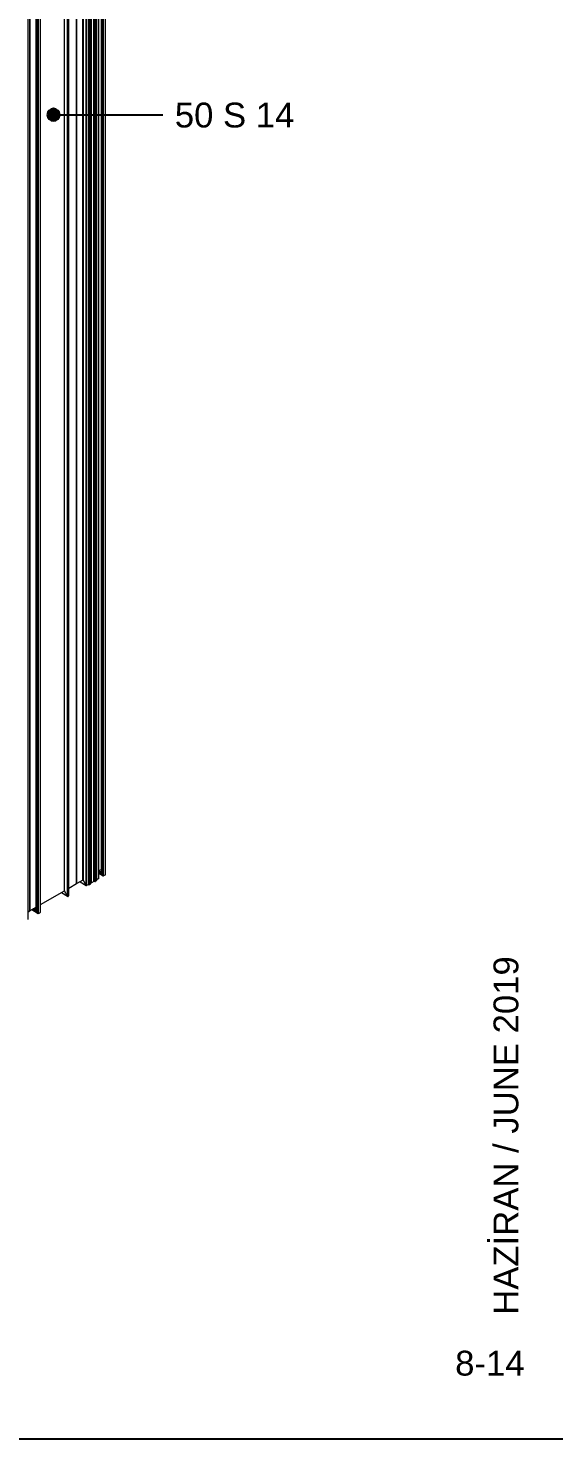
# Model space of a CAD drawing. Header units: millimetres. Extents: x 221 to 2771, y 196 to 840.
# Drawn here: x 1046.5 to 1088.9, y 195.6 to 309.2 of the extents above; entities that cross this region are included whole.
import ezdxf

# ---------------------------------------------------------------- set-up
doc = ezdxf.new("R2010")
doc.units = ezdxf.units.MM
doc.layers.add('antet_k', color=7, linetype='Continuous')
doc.layers.add('yazı_numara_k', color=21, linetype='Continuous')
doc.styles.get("Standard").update_dxf_attribs({"font": 'arial.ttf'})

# ---------------------------------------------------------------- blocks, each defined once
blk = doc.blocks.new('S1.A')
at = {"color": 252}
blk.add_lwpolyline([(2269.17, -494.13), (2269.17, -791.13), (2479.17, -791.13), (2479.17, -494.13)], close=True, dxfattribs=at)
blk = doc.blocks.new('S50_SYF1')
at = {"layer": 'antet_k', "color": 0}
blk.add_blockref('S1.A', (-1500.92, 2845.51), dxfattribs=at)
blk = doc.blocks.new('50S14_DK1')
at = {"layer": 'yazı_numara_k', "color": 21, "insert": (1981.13, 2486.36), "char_height": 2, "attachment_point": 7}
blk.add_mtext('{\\fArial|b0|i0|c162|p34;50 S 14}', dxfattribs=at)
blk = doc.blocks.new('yuvarlakk')
at = {"layer": 'yazı_numara_k'}
blk.add_hatch(color=21, dxfattribs=at).paths.add_polyline_path([(-159.09, 172.8, -1), (-160.09, 172.8, -1)])
at = {"layer": 'yazı_numara_k', "color": 21}
blk.add_circle((-159.59, 172.8), 0.5, dxfattribs=at)

msp = doc.modelspace()

# ---------------------------------------------------------------- linework, layer by layer
at = {"color": 8, "linetype": 'Continuous', "lineweight": 15}
for p, q in [((1051.214, 240.182), (1051.214, 365.893)), ((1051.246, 240.165), (1051.246, 365.911)), ((1051.399, 240.254), (1051.399, 366)), ((1051.428, 240.255), (1051.428, 366.001)), ((1051.45, 240.254), (1051.45, 366)), ((1051.552, 240.282), (1051.552, 366.028)), ((1051.565, 240.293), (1051.565, 366.095)), ((1051.623, 240.392), (1051.623, 366.129)), ((1051.636, 240.39), (1051.636, 366.137)), ((1051.82, 240.496), (1051.82, 366.243)), ((1051.824, 240.505), (1051.824, 366.245)), ((1051.841, 240.849), (1051.841, 366.255)), ((1051.848, 240.749), (1051.848, 366.259)), ((1051.853, 240.73), (1051.853, 366.262)), ((1051.971, 240.542), (1051.971, 366.288)), ((1052.008, 240.545), (1052.008, 366.291)), ((1052.056, 240.604), (1052.056, 366.35)), ((1052.058, 240.609), (1052.058, 366.38)), ((1052.231, 240.734), (1052.231, 366.48)), ((1052.238, 240.747), (1052.238, 366.484)), ((1052.444, 241.468), (1052.444, 366.603)), ((1052.469, 366.617), (1052.469, 241.104)), ((1052.476, 241.082), (1052.476, 366.621)), ((1052.502, 241.036), (1052.502, 366.637)), ((1052.513, 241.024), (1052.513, 366.642)), ((1052.588, 240.957), (1052.588, 366.686)), ((1052.61, 240.952), (1052.61, 366.698)), ((1052.762, 241.04), (1052.762, 366.787)), ((1052.769, 241.054), (1052.769, 366.79)), ((1049.464, 239.747), (1049.464, 364.882)), ((1049.713, 239.316), (1049.713, 365.026)), ((1049.745, 239.298), (1049.745, 365.045)), ((1049.798, 239.329), (1049.798, 365.075)), ((1049.804, 239.342), (1049.804, 365.079)), ((1050.429, 240.305), (1050.429, 365.44)), ((1050.461, 240.323), (1050.461, 365.458)), ((1050.938, 240.598), (1050.938, 365.733)), ((1050.991, 240.568), (1050.991, 365.764)), ((1047.178, 238.428), (1047.178, 363.563)), ((1047.227, 363.591), (1047.227, 238.081)), ((1047.231, 238.067), (1047.231, 363.593)), ((1047.257, 238.021), (1047.257, 363.609)), ((1047.264, 238.012), (1047.264, 363.613)), ((1047.356, 237.931), (1047.356, 363.666)), ((1047.371, 237.928), (1047.371, 363.674)), ((1047.539, 238.025), (1047.539, 363.771)), ((1046.544, 237.457), (1046.544, 363.197)), ((1046.674, 238.137), (1046.674, 363.272)), ((1046.706, 238.155), (1046.706, 363.29)), ((1051.841, 240.849), (1051.848, 240.847)), ((1052.444, 241.468), (1052.238, 241.349)), ((1052.238, 241.343), (1052.469, 241.21)), ((1052.469, 241.163), (1052.238, 241.297)), ((1052.238, 241.289), (1052.469, 241.156)), ((1052.238, 241.258), (1052.469, 241.124)), ((1052.238, 241.221), (1052.475, 241.084)), ((1052.238, 241.19), (1052.501, 241.038)), ((1052.238, 241.184), (1052.51, 241.026)), ((1052.238, 241.16), (1052.584, 240.96)), ((1052.238, 241.159), (1052.587, 240.958)), ((1052.265, 241.364), (1052.469, 241.246)), ((1052.469, 241.424), (1052.444, 241.468)), ((1052.501, 241.038), (1052.475, 241.084)), ((1052.502, 241.036), (1052.476, 241.082)), ((1052.588, 240.957), (1052.513, 241.024)), ((1052.762, 241.04), (1052.61, 240.952)), ((1047.539, 238.636), (1049.464, 239.747)), ((1049.713, 239.316), (1049.464, 239.747)), ((1049.712, 239.317), (1049.464, 239.747)), ((1050.429, 240.305), (1049.804, 239.944)), ((1050.461, 240.323), (1050.429, 240.341)), ((1050.938, 240.598), (1050.461, 240.323)), ((1050.71, 240.467), (1051.223, 240.17)), ((1050.716, 240.47), (1051.213, 240.184)), ((1050.939, 240.599), (1050.99, 240.57)), ((1051.214, 240.182), (1050.991, 240.568)), ((1051.213, 240.184), (1050.991, 240.568)), ((1051.399, 240.254), (1051.246, 240.165)), ((1051.398, 240.253), (1051.419, 240.241)), ((1051.402, 240.255), (1051.415, 240.248)), ((1051.405, 240.256), (1051.406, 240.256)), ((1051.425, 240.24), (1051.5, 240.252)), ((1051.45, 240.254), (1051.552, 240.282)), ((1051.565, 240.437), (1051.623, 240.392)), ((1051.565, 240.427), (1051.618, 240.396)), ((1051.565, 240.426), (1051.619, 240.395)), ((1051.82, 240.496), (1051.636, 240.39)), ((1051.848, 240.809), (1051.824, 240.823)), ((1051.824, 240.797), (1051.847, 240.784)), ((1051.824, 240.764), (1051.847, 240.751)), ((1051.824, 240.747), (1051.852, 240.731)), ((1051.824, 240.585), (1051.935, 240.522)), ((1051.824, 240.576), (1051.94, 240.51)), ((1051.847, 240.784), (1051.847, 240.751)), ((1051.852, 240.731), (1051.938, 240.564)), ((1051.853, 240.73), (1051.937, 240.565)), ((1051.935, 240.522), (1051.938, 240.564)), ((1051.971, 240.542), (1051.937, 240.565)), ((1051.938, 240.564), (1051.939, 240.564)), ((1051.98, 240.538), (1051.956, 240.515)), ((1052.056, 240.604), (1052.008, 240.545)), ((1052.231, 240.734), (1052.058, 240.634)), ((1049.209, 239.6), (1049.722, 239.304)), ((1049.215, 239.604), (1049.712, 239.317)), ((1049.798, 239.329), (1049.745, 239.298)), ((1046.544, 238.062), (1046.674, 238.137)), ((1046.706, 238.155), (1046.674, 238.174)), ((1046.706, 238.155), (1047.178, 238.428)), ((1046.837, 238.231), (1047.355, 237.932)), ((1046.837, 238.231), (1047.353, 237.934)), ((1046.862, 238.246), (1047.262, 238.015)), ((1046.866, 238.248), (1047.257, 238.022)), ((1046.892, 238.263), (1047.23, 238.068)), ((1046.914, 238.275), (1047.227, 238.095)), ((1046.947, 238.295), (1047.227, 238.134)), ((1047.227, 238.139), (1046.952, 238.297)), ((1046.988, 238.318), (1047.227, 238.18)), ((1047.009, 238.33), (1047.227, 238.205)), ((1047.096, 238.38), (1047.227, 238.305)), ((1047.1, 238.383), (1047.227, 238.31)), ((1047.1, 238.383), (1047.227, 238.31)), ((1047.116, 238.392), (1047.226, 238.329)), ((1047.156, 238.415), (1047.227, 238.374)), ((1047.226, 238.329), (1047.227, 238.346)), ((1047.257, 238.022), (1047.23, 238.068)), ((1047.257, 238.021), (1047.231, 238.067)), ((1047.356, 237.931), (1047.264, 238.012)), ((1047.371, 237.928), (1047.539, 238.025))]:
    msp.add_line(p, q, dxfattribs=at)
at = {"color": 8, "linetype": 'Continuous', "lineweight": 15, "flags": 128}
msp.add_lwpolyline([(1051.935, 240.522), (1051.935, 240.517), (1051.936, 240.513), (1051.938, 240.511), (1051.941, 240.509), (1051.945, 240.509), (1051.948, 240.51), (1051.952, 240.512), (1051.956, 240.515)], dxfattribs=at)
at = {"color": 8, "linetype": 'Continuous', "lineweight": 15}
for centre, radius, start, end in [((1052.596, 240.976), 0.0267, 284.5943, 299.42491), ((1052.755, 241.054), 0.016, 299.03989, 319.96802), ((1051.232, 240.188), 0.0267, 284.5943, 299.42491), ((1051.415, 240.222), 0.0352, 69.22928, 117.07832), ((1051.406, 240.247), 0.0087, 4.34353, 99.95811), ((1051.424, 240.248), 0.0087, 184.34353, 279.95811), ((1051.441, 240.29), 0.0368, 249.85147, 284.89033), ((1051.491, 240.28), 0.0301, 287.79527, 346.15052), ((1051.551, 240.296), 0.0148, 275.96394, 348.3993), ((1051.627, 240.407), 0.0186, 281.51, 299.19054), ((1051.815, 240.505), 0.00997, 298.48938, 325.38991), ((1051.988, 240.569), 0.0316, 237.66838, 311.02402), ((1052.049, 240.61), 0.00864, 319.08532, 358.89831), ((1052.223, 240.748), 0.016, 299.03989, 319.96802), ((1049.732, 239.322), 0.0267, 284.5943, 299.42491), ((1049.79, 239.343), 0.016, 299.03989, 319.96802), ((1046.535, 237.457), 0.00997, 298.48938, 325.38991), ((1047.362, 237.944), 0.0186, 281.51, 299.19054)]:
    msp.add_arc(centre, radius, start, end, dxfattribs=at)
for centre, major_axis, start_param, end_param in [((1051.864, 240.735), (-0.064, 0.11), 5.7595459, 5.9576885), ((1052.491, 241.093), (-0.0159, 0.0276), 0.4922694, 1.5707557), ((1052.492, 241.091), (-0.0159, 0.0276), 0.7853575, 1.5707557), ((1052.518, 241.045), (-0.0159, 0.0276), 1.5707557, 2.0943545), ((1052.594, 240.979), (-0.0159, 0.0276), 2.0943545, 2.7924862), ((1052.593, 240.98), (-0.0159, 0.0276), 2.3562351, 3.141552), ((1052.746, 241.067), (-0.0159, 0.0276), 3.4906179, 3.9269502), ((1050.964, 240.553), (-0.0265, 0.0459), 4.7123483, 6.2831447), ((1051.229, 240.193), (-0.0159, 0.0276), 1.5707557, 2.3562351), ((1051.23, 240.191), (-0.0159, 0.0276), 1.5707557, 2.7924862), ((1051.414, 240.227), (-0.0159, 0.0276), 5.9340788, 6.2831447), ((1051.626, 240.408), (-0.0106, 0.0184), 2.1816209, 2.7129291), ((1051.809, 240.514), (-0.0106, 0.0184), 3.570175, 4.1016007), ((1051.869, 240.771), (-0.0159, 0.0276), 0.4922694, 0.7853575), ((1051.869, 240.738), (-0.0159, 0.0276), 0.7853575, 1.4834892), ((1051.87, 240.737), (-0.0159, 0.0276), 0.7853575, 1.4834892), ((1052.215, 240.76), (-0.0159, 0.0276), 3.4906179, 3.9269502), ((1049.728, 239.327), (-0.0159, 0.0276), 1.5707557, 2.3562351), ((1049.729, 239.325), (-0.0159, 0.0276), 1.5707557, 2.7924862), ((1049.782, 239.355), (-0.0159, 0.0276), 3.4906179, 3.9269502), ((1046.529, 237.465), (-0.0106, 0.0184), 3.570175, 3.9269502), ((1047.199, 238.391), (-0.0212, 0.0367), 4.3441836, 6.2831447), ((1047.198, 238.393), (-0.0212, 0.0367), 4.2564745, 4.6897315), ((1047.241, 238.074), (-0.0106, 0.0184), 0.4257482, 1.5707557), ((1047.241, 238.319), (-0.0106, 0.0184), 0.7226936, 1.1449669), ((1047.242, 238.073), (-0.0106, 0.0184), 0.7853575, 1.5707557), ((1047.268, 238.027), (-0.0106, 0.0184), 1.5707557, 2.0943545), ((1047.36, 237.945), (-0.0106, 0.0184), 2.0943545, 2.7129291)]:
    msp.add_ellipse(centre, major_axis=major_axis, ratio=0.5773346, start_param=start_param, end_param=end_param, dxfattribs=at)
at = {"layer": 'yazı_numara_k', "color": 21}
msp.add_line((1048.571, 302.25), (1057.393, 302.25), dxfattribs=at)

# ---------------------------------------------------------------- block references
for name, p in [('S50_SYF1', (113.062, -1858.773)), ('50S14_DK1', (-922.783, -2185.166))]:
    msp.add_blockref(name, p)
at = {"xscale": -1}
msp.add_blockref('yuvarlakk', (888.986, 129.449), dxfattribs=at)

# ---------------------------------------------------------------- texts
at = {"insert": (1084.018, 205.601), "char_height": 2, "width": 44.87301, "attachment_point": 1, "rotation": 90}
msp.add_mtext('{\\fArial Unicode MS|b0|i0|c0|p34;{\\C7;HAZİRAN / JUNE 2019}}', dxfattribs=at)
at = {"insert": (1086.521, 202.705), "char_height": 2, "width": 4.43689, "attachment_point": 3}
msp.add_mtext('{\\fArial Unicode MS|b0|i0|c0|p0;\\C7;8-14}', dxfattribs=at)

doc.saveas('drawing.dxf')
